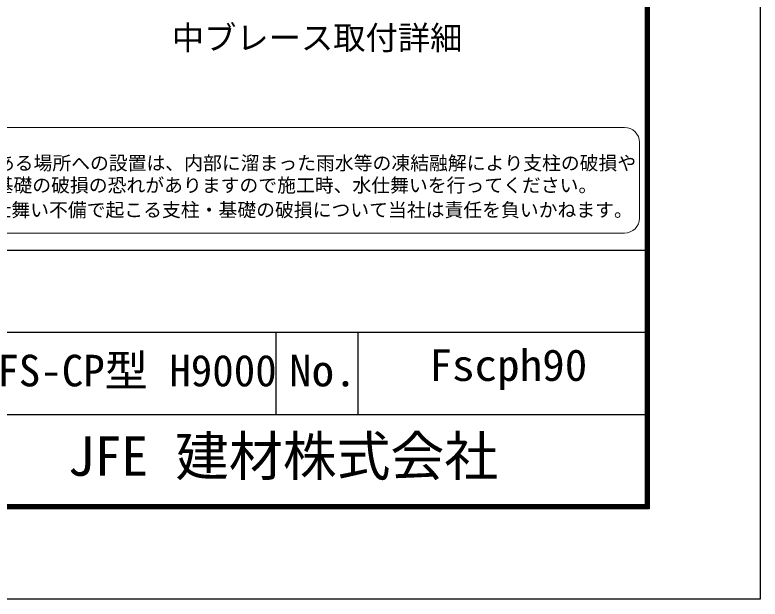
# Model space of a CAD drawing. Units: millimetres, scale not verified. Extents: x -16800 to 16800, y -11880 to 11880.
# Drawn here: x 9535 to 16800, y -11880 to -6187 of the extents above; entities that cross this region are included whole.
import ezdxf
from ezdxf.enums import TextEntityAlignment as Align

# ---------------------------------------------------------------- set-up
doc = ezdxf.new("R2010")
doc.units = ezdxf.units.MM
doc.header["$LTSCALE"] = 40
doc.layers.add('0-7_D-TTL-TXT', color=7, linetype='Continuous', lineweight=13)
doc.layers.add('0-C_D-TTL', color=7, linetype='Continuous', lineweight=25)
doc.styles.add('ＭＳ ゴシック', font='')
doc.styles.get('ＭＳ ゴシック').set_extended_font_data('MS Gothic')

msp = doc.modelspace()

# ---------------------------------------------------------------- linework, layer by layer
at = {"layer": '0-7_D-TTL-TXT', "color": 2}
for p, q in [((15477.33, -7283.14), (8276.99, -7283.14)), ((15624.54, -8166.42), (15624.54, -7430.35)), ((8276.99, -8313.63), (15477.33, -8313.63))]:
    msp.add_line(p, q, dxfattribs=at)
for centre, start, end in [((15477.33, -7430.35), 0, 90), ((15477.33, -8166.42), 270, 0)]:
    msp.add_arc(centre, 147.21, start, end, dxfattribs=at)
at = {"layer": '0-C_D-TTL'}
for p, q in [((8480, -8480), (15680, -8480)), ((8480, -9280), (15680, -9280)), ((12080, -9280), (12080, -10080)), ((12880, -9280), (12880, -10080)), ((8480, -10080), (15680, -10080))]:
    msp.add_line(p, q, dxfattribs=at)
at = {"layer": '0-C_D-TTL', "color": 2}
msp.add_lwpolyline([(-16800, 11880), (16800, 11880), (16800, -11880), (-16800, -11880)], close=True, dxfattribs=at)
at = {"layer": '0-C_D-TTL'}
for points in [[(-15720, 11000), (15720, 11000), (15720, -11000), (-15720, -11000)], [(-15710, 10990), (15710, 10990), (15710, -10990), (-15710, -10990)], [(-15700, 10980), (15700, 10980), (15700, -10980), (-15700, -10980)], [(-15690, 10970), (15690, 10970), (15690, -10970), (-15690, -10970)], [(-15680, 10960), (15680, 10960), (15680, -10960), (-15680, -10960)]]:
    msp.add_lwpolyline(points, close=True, dxfattribs=at)

# ---------------------------------------------------------------- texts
at = {"layer": '0-7_D-TTL-TXT', "style": 'ＭＳ ゴシック'}
for s, height, p in [('中ブレース取付詳細', 230.8, (11064.47, -6594.43)), ('凍結の恐れがある場所への設置は、内部に溜まった雨水等の凍結融解により支柱の破損や', 134.6, (8248.08, -7738.54)), ('コンクリート基礎の破損の恐れがありますので施工時、水仕舞いを行ってください。', 134.6, (8235.98, -7954.72)), ('施工による水仕舞い不備で起こる支柱・基礎の破損について当社は責任を負いかねます。 ', 134.6, (8215.4, -8194.66)), ('FS-CP型 H9000', 307.9, (9363.73, -9899.21)), ('JFE 建材株式会社', 384.8, (10049.52, -10794.02))]:
    msp.add_text(s, height=height, dxfattribs=at).set_placement(p, align=Align.BOTTOM_LEFT)
at = {"layer": '0-7_D-TTL-TXT', "style": 'ＭＳ ゴシック', "width": 1.05}
for s, p in [('Fscph90', (13576, -9845.88)), ('No.', (12208, -9899.21))]:
    msp.add_text(s, height=307.9, dxfattribs=at).set_placement(p, align=Align.BOTTOM_LEFT)

doc.saveas('drawing.dxf')
